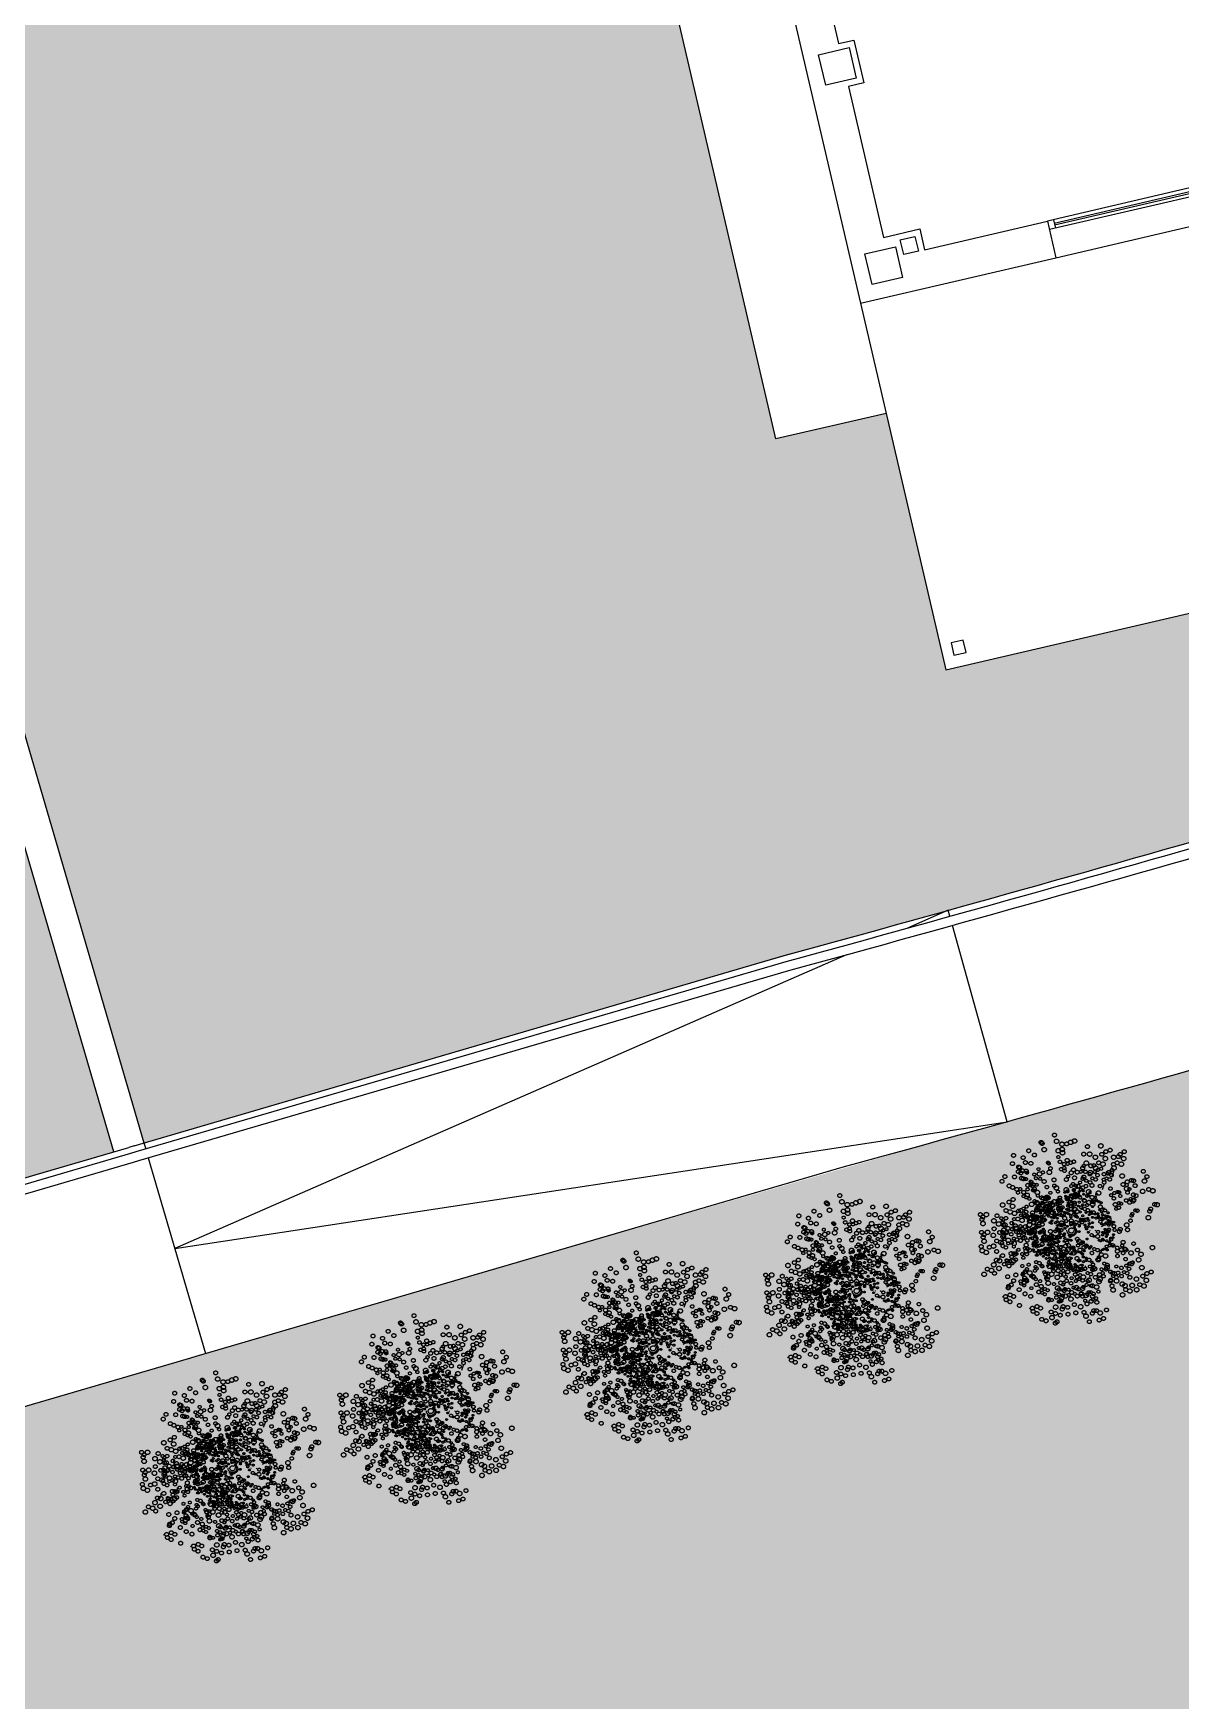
# Model space of a CAD drawing. Header units: millimetres. Extents: x 441061 to 442903, y 4515148 to 4515613.
# Drawn here: x 441663.84 to 441672.98, y 4515578.56 to 4515591.84 of the extents above; entities that cross this region are included whole.
import ezdxf

# ---------------------------------------------------------------- set-up
doc = ezdxf.new("R2010")
doc.units = ezdxf.units.MM
doc.linetypes.add('PUNTOS2', pattern=[0.125, 0, -0.125])
doc.layers.add('01_cesped', color=7, linetype='Continuous', true_color=0x659a66)
for name, color, linetype in [('01_mono BAJA', 2, 'Continuous'), ('01_photinia', 7, 'Continuous'), ('01_piscinas', 254, 'Continuous'), ('ARBOL', 116, 'Continuous')]:
    doc.layers.add(name, color=color, linetype=linetype)

# ---------------------------------------------------------------- blocks, each defined once
blk = doc.blocks.new('A$C6A825EFA')
at = {"layer": '01_mono BAJA', "color": 254}
for p, q in [((0, 7.005, 0), (0, 3, 0)), ((0.3, 7.005, 0), (0.3, 5.055, 0)), ((0.3, 4.705, 0), (0.3, 3.47, 0)), ((0.3, 3.47, 0), (0.595, 3.47, 0)), ((0.595, 3.47, 0), (0.595, 3.3, 0)), ((0.595, 3.3, 0), (1.6, 3.3, 0)), ((1.6, 3.3, 0), (1.6, 3, 0)), ((4.4, 3.3, 0), (1.6, 3.3, 0)), ((4.4, 3.23, 0), (1.6, 3.23, 0)), ((1.65, 3.3, 0), (1.65, 3.23, 0)), ((1.65, 3.272, 0), (3.35, 3.272, 0)), ((1.65, 3.258, 0), (3.35, 3.258, 0)), ((0, 3, 0), (1.6, 3, 0)), ((0, 3), (0, 0, 0)), ((1.6, 3, 0), (4.4, 3, 0)), ((0, 0, 0), (15.7, 0, 0))]:
    blk.add_line(p, q, dxfattribs=at)
at = {"layer": '01_mono BAJA', "color": 254, "elevation": 0}
blk.add_lwpolyline([(0.3, 5.055), (0.425, 5.055), (0.425, 4.705), (0.3, 4.705)], dxfattribs=at)
at = {"layer": '01_mono BAJA', "color": 254}
for points in [[(0.375, 4.755), (0.125, 4.755), (0.125, 5.005), (0.375, 5.005), (0.375, 4.755)], [(0.375, 3.125), (0.125, 3.125), (0.125, 3.375), (0.375, 3.375), (0.375, 3.125)]]:
    blk.add_lwpolyline(points, close=True, dxfattribs=at)
at = {"layer": '01_mono BAJA', "color": 254, "elevation": 0}
for points in [[(0.425, 3.42), (0.545, 3.42), (0.545, 3.3), (0.425, 3.3)], [(0.19, 0.2), (0.09, 0.2), (0.09, 0.1), (0.19, 0.1)]]:
    blk.add_lwpolyline(points, close=True, dxfattribs=at)
blk = doc.blocks.new('A$C43804232')
at = {"layer": 'ARBOL', "color": 98, "linetype": 'PUNTOS2', "ltscale": 10}
for p, q in [((2.194, 4.117), (2.234, 4.109)), ((2.96, 4.157), (2.981, 4.169)), ((2.236, 3.924), (2.276, 3.916)), ((3.483, 3.626), (3.504, 3.637)), ((3.605, 3.906), (3.626, 3.917)), ((0.431, 3.345), (0.427, 3.355)), ((1.587, 3.341), (1.575, 3.373)), ((0.082, 2.589), (0.078, 2.599)), ((0.771, 2.695), (0.679, 2.695)), ((2.421, 2.498), (2.461, 2.49)), ((0.423, 2.18), (0.423, 2.18)), ((1.477, 2.261), (1.498, 2.272)), ((3.451, 2.135), (3.441, 2.253)), ((1.149, 0.989), (1.088, 0.805))]:
    blk.add_line(p, q, dxfattribs=at)
at = {"layer": 'ARBOL', "color": 202, "linetype": 'PUNTOS2', "ltscale": 10}
for p, q in [((2.162, 3.694), (2.193, 3.688)), ((2.195, 3.545), (2.226, 3.539)), ((2.751, 3.725), (2.767, 3.734)), ((1.875, 3.148), (1.877, 3.153)), ((3.154, 3.316), (3.17, 3.325)), ((3.248, 3.531), (3.264, 3.54)), ((0.806, 3.1), (0.803, 3.108)), ((1.519, 3.018), (1.521, 3.022)), ((1.696, 3.097), (1.686, 3.122)), ((2.246, 2.775), (2.252, 2.789)), ((2.691, 2.83), (2.701, 2.814)), ((2.337, 2.448), (2.368, 2.442)), ((2.642, 2.754), (2.652, 2.738)), ((2.95, 2.596), (2.961, 2.593)), ((2.947, 2.257), (2.958, 2.254)), ((3.077, 2.307), (3.087, 2.304)), ((3.129, 2.169), (3.121, 2.26)), ((2.457, 1.787), (2.492, 1.829))]:
    blk.add_line(p, q, dxfattribs=at)
at = {"layer": 'ARBOL', "color": 12, "linetype": 'PUNTOS2', "ltscale": 10}
for p, q in [((1.497, 2.776), (1.497, 2.776)), ((1.775, 2.83), (1.745, 2.859)), ((0.537, 2.519), (0.534, 2.526)), ((1.067, 2.6), (0.997, 2.6)), ((1.863, 2.463), (1.873, 2.46)), ((0.8, 2.204), (0.8, 2.204)), ((1.348, 2.159), (1.269, 2.12)), ((1.611, 2.266), (1.627, 2.275))]:
    blk.add_line(p, q, dxfattribs=at)
at = {"layer": 'ARBOL', "color": 10, "linetype": 'PUNTOS2', "ltscale": 10}
for p, q in [((2.243, 2.235), (2.253, 2.22)), ((1.358, 1.288), (1.312, 1.147))]:
    blk.add_line(p, q, dxfattribs=at)
at = {"layer": 'ARBOL', "color": 12, "linetype": 'PUNTOS2', "ltscale": 10}
blk.add_lwpolyline([(3.353, 2.882), (3.332, 2.816), (3.332, 2.816), (3.335, 2.781)], dxfattribs=at)
at = {"layer": 'ARBOL', "color": 98, "linetype": 'PUNTOS2', "ltscale": 10}
blk.add_lwpolyline([(3.742, 3.061), (3.715, 2.975), (3.715, 2.975), (3.718, 2.931)], dxfattribs=at)
at = {"layer": 'ARBOL', "color": 202, "linetype": 'PUNTOS2', "ltscale": 10}
blk.add_lwpolyline([(2.849, 1.992), (2.813, 1.973), (2.813, 1.973), (2.8, 1.957)], dxfattribs=at)
at = {"layer": 'ARBOL', "color": 98, "linetype": 'PUNTOS2', "ltscale": 10}
for centre, radius in [((1.219, 4.331), 0.0457), ((1.32, 4.373), 0.0457), ((1.55, 4.42), 0.0457), ((1.635, 4.292), 0.0526), ((2.243, 4.291), 0.0457), ((2.315, 4.449), 0.0457), ((2.353, 4.483), 0.0457), ((2.437, 4.354), 0.0526), ((2.573, 4.436), 0.0457), ((2.676, 4.405), 0.0457), ((1.156, 4.129), 0.0457), ((1.303, 4.203), 0.0526), ((1.392, 3.955), 0.0457), ((1.392, 4.152), 0.0457), ((1.455, 4.157), 0.0457), ((1.487, 4.218), 0.0457), ((1.527, 3.936), 0.0457), ((1.622, 4.002), 0.0457), ((1.685, 4.204), 0.0457), ((1.77, 4.075), 0.0526), ((1.879, 4.223), 0.0457), ((1.921, 4.029), 0.0457), ((2.006, 3.901), 0.0526), ((2.06, 4.261), 0.0457), ((2.074, 4.1), 0.0457), ((2.184, 4.085), 0.0457), ((2.202, 4.145), 0.0457), ((2.226, 3.892), 0.0457), ((2.244, 3.951), 0.0457), ((2.359, 4.105), 0.0526), ((2.357, 4.256), 0.0457), ((2.46, 4.224), 0.0457), ((2.528, 3.945), 0.0457), ((2.714, 4.142), 0.0457), ((2.796, 4.27), 0.0457), ((2.798, 4.107), 0.0457), ((2.887, 4.225), 0.0457), ((2.906, 4.15), 0.0457), ((3.214, 4.096), 0.0457), ((3.442, 4.018), 0.0457), ((3.532, 3.973), 0.0457), ((3.551, 3.899), 0.0457), ((0.292, 3.529), 0.0526), ((0.393, 3.501), 0.0457), ((0.461, 3.626), 0.0526), ((0.572, 3.527), 0.0526), ((0.622, 3.661), 0.0526), ((0.722, 3.633), 0.0457), ((0.741, 3.539), 0.0526), ((0.791, 3.758), 0.0526), ((0.807, 3.504), 0.0526), ((1.017, 3.65), 0.0526), ((1.046, 3.554), 0.0457), ((1.408, 3.597), 0.0526), ((1.5, 3.816), 0.0457), ((1.509, 3.569), 0.0457), ((1.651, 3.802), 0.0526), ((1.736, 3.642), 0.0457), ((1.763, 3.761), 0.0457), ((1.858, 3.827), 0.0457), ((1.887, 3.628), 0.0526), ((1.992, 3.745), 0.0457), ((2.143, 3.833), 0.0526), ((2.173, 3.707), 0.0457), ((2.26, 3.528), 0.0457), ((2.328, 3.653), 0.0526), ((2.555, 3.546), 0.0526), ((2.719, 3.626), 0.0457), ((2.768, 3.761), 0.0457), ((2.833, 3.591), 0.0457), ((2.956, 3.871), 0.0457), ((3.092, 3.817), 0.0457), ((3.127, 3.56), 0.0457), ((3.236, 3.725), 0.0457), ((3.36, 3.89), 0.0457), ((3.374, 3.518), 0.0457), ((3.429, 3.619), 0.0457), ((3.444, 3.856), 0.0457), ((3.487, 3.654), 0.0457), ((3.494, 3.691), 0.0457), ((0.136, 3.193), 0.0457), ((0.234, 3.233), 0.0457), ((0.242, 3.395), 0.0526), ((0.329, 3.299), 0.0457), ((0.359, 3.1), 0.0526), ((0.477, 3.373), 0.0526), ((0.634, 3.337), 0.0457), ((0.945, 3.436), 0.0526), ((1.004, 3.26), 0.0457), ((1.085, 3.441), 0.0457), ((1.179, 3.126), 0.0526), ((1.336, 3.407), 0.0526), ((1.351, 3.301), 0.0457), ((1.359, 3.463), 0.0526), ((1.446, 3.367), 0.0457), ((1.475, 3.167), 0.0526), ((1.593, 3.441), 0.0526), ((1.731, 3.372), 0.0526), ((1.79, 3.196), 0.0457), ((1.872, 3.377), 0.0457), ((2.074, 3.14), 0.0457), ((2.102, 3.26), 0.0457), ((2.197, 3.326), 0.0457), ((2.226, 3.126), 0.0526), ((2.331, 3.244), 0.0457), ((2.344, 3.4), 0.0526), ((2.482, 3.331), 0.0526), ((2.542, 3.155), 0.0457), ((2.565, 3.39), 0.0457), ((2.583, 3.45), 0.0457), ((2.623, 3.336), 0.0457), ((2.903, 3.418), 0.0457), ((2.921, 3.398), 0.0457), ((2.998, 3.32), 0.0526), ((3.076, 3.489), 0.0457), ((3.099, 3.292), 0.0457), ((3.113, 3.445), 0.0457), ((3.327, 3.379), 0.0457), ((3.497, 3.173), 0.0457), ((3.518, 3.427), 0.0457), ((3.729, 3.241), 0.0526), ((3.83, 3.359), 0.0457), ((3.855, 3.16), 0.0526), ((3.904, 3.294), 0.0526), ((4.005, 3.266), 0.0457), ((4.074, 3.391), 0.0526), ((0.391, 2.783), 0.0526), ((0.441, 2.917), 0.0526), ((0.61, 3.014), 0.0526), ((0.626, 2.761), 0.0526), ((0.952, 2.733), 0.0457), ((1.179, 3.07), 0.0457), ((1.227, 2.854), 0.0526), ((1.328, 2.826), 0.0457), ((1.396, 2.95), 0.0526), ((1.834, 2.736), 0.0457), ((1.897, 2.938), 0.0457), ((1.981, 2.81), 0.0526), ((2.119, 2.741), 0.0526), ((2.173, 2.959), 0.0526), ((2.274, 2.931), 0.0457), ((2.342, 3.056), 0.0526), ((2.358, 2.803), 0.0526), ((2.496, 2.735), 0.0526), ((2.597, 2.853), 0.0457), ((2.637, 2.74), 0.0457), ((2.65, 2.751), 0.0457), ((3.026, 2.784), 0.0457), ((3.099, 2.807), 0.0526), ((3.378, 2.89), 0.0526), ((3.396, 3.055), 0.0526), ((3.455, 2.879), 0.0457), ((3.537, 3.06), 0.0457), ((3.654, 2.935), 0.0457), ((3.723, 3.06), 0.0526), ((3.8, 3.048), 0.0457), ((3.8, 2.842), 0.0457), ((3.877, 2.719), 0.0526), ((3.975, 2.749), 0.0457), ((4.044, 2.874), 0.0526), ((4.14, 2.835), 0.0526), ((4.168, 2.739), 0.0457), ((0.127, 2.617), 0.0526), ((0.478, 2.687), 0.0457), ((0.764, 2.692), 0.0526), ((0.823, 2.516), 0.0457), ((0.854, 2.693), 0.0457), ((1.427, 2.401), 0.0457), ((1.691, 2.634), 0.0457), ((1.739, 2.67), 0.0457), ((1.863, 2.536), 0.0526), ((2.056, 2.284), 0.132), ((2.175, 2.656), 0.0457), ((2.356, 2.444), 0.0457), ((2.546, 2.324), 0.0457), ((2.572, 2.5), 0.0457), ((2.653, 2.526), 0.0526), ((2.662, 2.448), 0.0457), ((2.713, 2.519), 0.0457), ((2.733, 2.633), 0.0457), ((2.888, 2.503), 0.0526), ((2.908, 2.617), 0.0526), ((3.017, 2.385), 0.0457), ((3.109, 2.666), 0.0457), ((3.152, 2.498), 0.0457), ((3.168, 2.348), 0.0457), ((3.176, 2.396), 0.0457), ((3.247, 2.564), 0.0457), ((3.276, 2.364), 0.0526), ((3.394, 2.637), 0.0526), ((3.532, 2.569), 0.0526), ((3.592, 2.393), 0.0457), ((3.65, 2.326), 0.0457), ((3.658, 2.488), 0.0526), ((3.708, 2.622), 0.0526), ((3.745, 2.392), 0.0457), ((3.808, 2.594), 0.0457), ((3.893, 2.466), 0.0526), ((4.031, 2.398), 0.0526), ((4.103, 2.612), 0.0526), ((4.114, 2.457), 0.0457), ((4.131, 2.516), 0.0457), ((4.171, 2.403), 0.0457), ((0.729, 2.218), 0.0457), ((0.752, 2.106), 0.0526), ((0.902, 2.212), 0.0457), ((0.92, 2.265), 0.0457), ((1.176, 1.979), 0.0457), ((1.233, 2.295), 0.0457), ((1.737, 2.023), 0.0457), ((1.952, 2.088), 0.0457), ((2.066, 2.053), 0.0457), ((2.221, 1.999), 0.0457), ((2.292, 2.11), 0.0457), ((2.358, 2.281), 0.0457), ((2.899, 1.997), 0.0526), ((2.949, 2.131), 0.0526), ((3.046, 2.185), 0.0526), ((3.049, 2.103), 0.0457), ((3.134, 1.974), 0.0526), ((3.145, 2.232), 0.0457), ((3.176, 1.951), 0.0526), ((3.226, 2.086), 0.0526), ((3.326, 2.057), 0.0457), ((3.362, 2.275), 0.0457), ((3.411, 1.929), 0.0526), ((3.444, 2.303), 0.0457), ((3.551, 2.286), 0.0457), ((3.623, 2.206), 0.0457), ((3.774, 2.193), 0.0526), ((3.822, 1.998), 0.0457), ((3.879, 2.31), 0.0457), ((3.891, 2.122), 0.0526), ((4.073, 1.98), 0.0526), ((4.146, 2.195), 0.0526), ((4.156, 2.039), 0.0457), ((4.174, 2.099), 0.0457), ((4.214, 1.985), 0.0457), ((0.053, 1.601), 0.0526), ((0.112, 1.595), 0.0457), ((0.203, 1.707), 0.0457), ((0.221, 1.76), 0.0457), ((0.248, 1.915), 0.0526), ((0.626, 1.53), 0.0526), ((0.703, 1.568), 0.0457), ((1.041, 1.632), 0.0457), ((1.39, 1.7), 0.0457), ((1.573, 1.645), 0.0526), ((1.664, 1.608), 0.0526), ((1.779, 1.562), 0.0457), ((1.937, 1.83), 0.0457), ((1.983, 1.779), 0.0457), ((2.093, 1.624), 0.0526), ((2.358, 1.584), 0.0526), ((2.484, 1.614), 0.0457), ((2.591, 1.816), 0.0526), ((2.638, 1.532), 0.0526), ((2.666, 1.765), 0.0526), ((2.779, 1.537), 0.0457), ((2.792, 1.794), 0.0457), ((2.892, 1.658), 0.0526), ((2.891, 1.834), 0.0457), ((2.986, 1.9), 0.0457), ((3.015, 1.701), 0.0526), ((3.263, 1.855), 0.0457), ((3.455, 1.601), 0.0457), ((3.463, 1.763), 0.0526), ((3.513, 1.898), 0.0526), ((3.55, 1.667), 0.0457), ((3.613, 1.869), 0.0457), ((3.698, 1.741), 0.0526), ((0.166, 1.276), 0.0526), ((0.266, 1.248), 0.0457), ((0.407, 1.299), 0.0526), ((0.558, 1.405), 0.0457), ((0.589, 1.17), 0.0457), ((0.621, 1.387), 0.0457), ((0.786, 1.249), 0.0526), ((0.873, 1.153), 0.0457), ((1.446, 1.377), 0.0526), ((1.596, 1.483), 0.0457), ((1.606, 1.202), 0.0457), ((1.68, 1.355), 0.0526), ((1.822, 1.266), 0.0457), ((1.936, 1.232), 0.0457), ((1.985, 1.478), 0.0526), ((1.986, 1.422), 0.0457), ((2.085, 1.462), 0.0457), ((2.18, 1.528), 0.0457), ((2.209, 1.328), 0.0526), ((2.444, 1.291), 0.0526), ((2.663, 1.521), 0.0526), ((2.738, 1.15), 0.0457), ((2.889, 1.414), 0.0526), ((2.965, 1.333), 0.0457), ((3.121, 1.253), 0.0457), ((3.122, 1.484), 0.0457), ((3.211, 1.422), 0.0457), ((3.376, 1.358), 0.0457), ((3.476, 1.318), 0.0457), ((3.56, 1.284), 0.0457), ((3.732, 1.182), 0.0457), ((0.318, 0.948), 0.0457), ((0.371, 1.054), 0.0526), ((0.408, 0.825), 0.0457), ((0.629, 1.056), 0.0457), ((0.679, 1.047), 0.0457), ((0.778, 1.087), 0.0457), ((0.902, 0.954), 0.0526), ((1.101, 0.772), 0.0526), ((1.223, 0.888), 0.0526), ((1.534, 0.787), 0.0526), ((1.657, 0.903), 0.0526), ((1.807, 1.009), 0.0457), ((1.84, 0.8), 0.0457), ((1.966, 0.902), 0.0457), ((2.024, 1.039), 0.0457), ((2.056, 0.85), 0.0457), ((2.107, 0.921), 0.0457), ((2.215, 1.086), 0.0457), ((2.508, 1.103), 0.0457), ((2.624, 0.93), 0.0526), ((2.854, 0.977), 0.0526), ((3.171, 0.92), 0.0457), ((3.228, 1.106), 0.0457), ((3.253, 0.916), 0.0457), ((3.275, 1.093), 0.0457), ((3.298, 0.968), 0.0457), ((3.329, 0.842), 0.0457), ((3.354, 0.83), 0.0457), ((3.354, 0.94), 0.0457), ((3.441, 1.068), 0.0457), ((3.502, 0.756), 0.0457), ((3.669, 1.068), 0.0457), ((0.874, 0.379), 0.0457), ((0.882, 0.541), 0.0526), ((0.931, 0.675), 0.0526), ((0.969, 0.445), 0.0457), ((1.008, 0.501), 0.0457), ((1.032, 0.647), 0.0457), ((1.117, 0.518), 0.0526), ((1.116, 0.686), 0.0457), ((1.209, 0.354), 0.0457), ((1.308, 0.394), 0.0457), ((1.315, 0.556), 0.0526), ((1.365, 0.69), 0.0526), ((1.402, 0.46), 0.0457), ((1.466, 0.662), 0.0457), ((1.55, 0.534), 0.0526), ((1.649, 0.741), 0.0457), ((1.688, 0.466), 0.0526), ((1.76, 0.68), 0.0526), ((1.828, 0.471), 0.0457), ((2.213, 0.63), 0.0457), ((2.33, 0.457), 0.0526), ((2.341, 0.379), 0.0526), ((2.433, 0.413), 0.0526), ((2.765, 0.4), 0.0526), ((2.991, 0.533), 0.0457), ((3.067, 0.734), 0.0457), ((3.129, 0.438), 0.0457), ((3.198, 0.719), 0.0457), ((3.255, 0.607), 0.0457), ((3.483, 0.561), 0.0457), ((1.432, 0.261), 0.0526), ((1.747, 0.289), 0.0457), ((2.056, 0.169), 0.0526), ((2.147, 0.203), 0.0526), ((2.24, 0.244), 0.0457), ((2.35, 0.255), 0.0526), ((2.48, 0.191), 0.0526), ((2.534, 0.046), 0.0457), ((2.819, 0.255), 0.0457), ((2.844, 0.229), 0.0457)]:
    blk.add_circle(centre, radius, dxfattribs=at)
at = {"layer": 'ARBOL', "color": 202, "linetype": 'PUNTOS2', "ltscale": 10}
for centre, radius in [((1.667, 3.927), 0.0351), ((2.255, 3.95), 0.0351), ((2.284, 3.975), 0.0351), ((2.454, 3.94), 0.0351), ((2.533, 3.915), 0.0351), ((1.363, 3.703), 0.0351), ((1.412, 3.859), 0.0351), ((1.477, 3.76), 0.0405), ((1.49, 3.891), 0.0351), ((1.546, 3.721), 0.0351), ((1.545, 3.569), 0.0351), ((1.594, 3.725), 0.0351), ((1.619, 3.772), 0.0351), ((1.649, 3.554), 0.0351), ((1.722, 3.605), 0.0351), ((1.732, 3.828), 0.0405), ((1.771, 3.761), 0.0351), ((1.836, 3.662), 0.0405), ((1.92, 3.775), 0.0351), ((1.952, 3.627), 0.0351), ((2.017, 3.528), 0.0405), ((2.059, 3.805), 0.0351), ((2.07, 3.681), 0.0351), ((2.155, 3.669), 0.0351), ((2.168, 3.715), 0.0351), ((2.187, 3.521), 0.0351), ((2.2, 3.828), 0.0351), ((2.201, 3.566), 0.0351), ((2.289, 3.685), 0.0405), ((2.288, 3.801), 0.0351), ((2.349, 3.876), 0.0405), ((2.367, 3.776), 0.0351), ((2.419, 3.562), 0.0351), ((2.562, 3.713), 0.0351), ((2.625, 3.811), 0.0351), ((2.627, 3.687), 0.0351), ((2.695, 3.777), 0.0351), ((2.71, 3.72), 0.0351), ((2.947, 3.678), 0.0351), ((3.059, 3.519), 0.0351), ((3.122, 3.618), 0.0351), ((3.192, 3.583), 0.0351), ((3.206, 3.526), 0.0351), ((0.661, 3.139), 0.0405), ((0.699, 3.242), 0.0405), ((0.776, 3.22), 0.0351), ((0.829, 3.316), 0.0405), ((0.841, 3.122), 0.0405), ((0.915, 3.24), 0.0405), ((0.953, 3.343), 0.0405), ((1.03, 3.321), 0.0351), ((1.044, 3.25), 0.0405), ((1.083, 3.417), 0.0405), ((1.095, 3.223), 0.0405), ((1.201, 3.17), 0.0405), ((1.257, 3.335), 0.0405), ((1.279, 3.261), 0.0351), ((1.309, 3.174), 0.0351), ((1.502, 3.148), 0.0405), ((1.52, 3.191), 0.0405), ((1.558, 3.294), 0.0405), ((1.587, 3.117), 0.0351), ((1.628, 3.462), 0.0351), ((1.635, 3.273), 0.0351), ((1.7, 3.174), 0.0405), ((1.745, 3.452), 0.0405), ((1.731, 3.195), 0.0208), ((1.776, 3.176), 0.0208), ((1.806, 3.121), 0.0405), ((1.81, 3.328), 0.0351), ((1.831, 3.42), 0.0351), ((1.83, 3.225), 0.024), ((1.827, 3.166), 0.0208), ((1.889, 3.253), 0.024), ((1.904, 3.471), 0.0351), ((1.899, 3.143), 0.024), ((1.914, 3.125), 0.0351), ((1.926, 3.318), 0.0405), ((1.913, 3.211), 0.0208), ((1.975, 3.229), 0.024), ((1.979, 3.162), 0.024), ((2.007, 3.408), 0.0351), ((2.038, 3.189), 0.024), ((2.061, 3.147), 0.0208), ((2.123, 3.475), 0.0405), ((2.123, 3.165), 0.024), ((2.146, 3.379), 0.0351), ((2.213, 3.241), 0.0351), ((2.266, 3.337), 0.0405), ((2.278, 3.142), 0.0405), ((2.36, 3.168), 0.0208), ((2.44, 3.254), 0.0405), ((2.432, 3.144), 0.024), ((2.448, 3.135), 0.0351), ((2.446, 3.212), 0.0208), ((2.462, 3.181), 0.0351), ((2.492, 3.193), 0.0208), ((2.566, 3.316), 0.0351), ((2.581, 3.134), 0.0208), ((2.604, 3.42), 0.0351), ((2.654, 3.289), 0.0351), ((2.708, 3.156), 0.0351), ((2.722, 3.141), 0.0351), ((2.748, 3.504), 0.0351), ((2.841, 3.211), 0.0351), ((2.853, 3.463), 0.0351), ((2.869, 3.177), 0.0351), ((2.88, 3.265), 0.0351), ((2.963, 3.392), 0.0351), ((3.033, 3.127), 0.0351), ((3.07, 3.233), 0.0351), ((3.112, 3.311), 0.0351), ((3.124, 3.493), 0.0351), ((3.157, 3.338), 0.0351), ((3.163, 3.366), 0.0351), ((3.181, 3.163), 0.0351), ((0.579, 2.983), 0.0351), ((0.655, 3.014), 0.0351), ((0.728, 3.065), 0.0351), ((0.75, 2.911), 0.0405), ((0.962, 3.094), 0.0351), ((1.247, 3.035), 0.0351), ((1.382, 2.932), 0.0405), ((1.514, 3.066), 0.0351), ((1.543, 3.012), 0.024), ((1.609, 2.963), 0.0405), ((1.681, 2.98), 0.024), ((1.678, 2.922), 0.0208), ((1.74, 3.008), 0.024), ((1.772, 3.093), 0.024), ((1.826, 2.984), 0.024), ((1.852, 2.986), 0.0351), ((1.934, 2.787), 0.0351), ((1.938, 3.081), 0.0208), ((1.973, 2.734), 0.024), ((2.027, 2.819), 0.0208), ((2.032, 2.937), 0.0208), ((2.037, 3.111), 0.024), ((2.045, 2.837), 0.024), ((2.047, 3.079), 0.024), ((2.07, 2.943), 0.0351), ((2.069, 3.012), 0.024), ((2.091, 3.035), 0.0351), ((2.116, 2.969), 0.0208), ((2.146, 2.804), 0.0405), ((2.14, 3.018), 0.0208), ((2.164, 3.085), 0.0351), ((2.154, 2.755), 0.024), ((2.157, 2.838), 0.0208), ((2.162, 3.058), 0.024), ((2.187, 2.932), 0.0405), ((2.186, 2.877), 0.024), ((2.211, 2.888), 0.024), ((2.208, 2.829), 0.0208), ((2.224, 2.782), 0.0351), ((2.268, 3.022), 0.0351), ((2.276, 2.878), 0.0405), ((2.271, 2.915), 0.024), ((2.28, 2.805), 0.024), ((2.294, 2.874), 0.0208), ((2.302, 2.739), 0.024), ((2.384, 3.09), 0.0405), ((2.37, 2.956), 0.0208), ((2.38, 3.036), 0.0208), ((2.39, 2.824), 0.0208), ((2.415, 2.903), 0.024), ((2.43, 2.954), 0.0351), ((2.418, 2.986), 0.0208), ((2.434, 2.771), 0.024), ((2.438, 2.854), 0.0208), ((2.444, 3.099), 0.0208), ((2.472, 2.722), 0.0351), ((2.466, 3.08), 0.0208), ((2.469, 2.977), 0.0208), ((2.492, 3.093), 0.0351), ((2.489, 2.844), 0.0208), ((2.496, 3.089), 0.0208), ((2.506, 2.775), 0.0208), ((2.541, 2.953), 0.024), ((2.555, 3.021), 0.0208), ((2.561, 2.821), 0.024), ((2.567, 3.066), 0.024), ((2.575, 2.889), 0.0208), ((2.583, 2.754), 0.024), ((2.623, 2.965), 0.0208), ((2.629, 2.747), 0.0208), ((2.647, 2.863), 0.0208), ((2.653, 2.76), 0.0208), ((2.677, 2.822), 0.0208), ((2.694, 2.919), 0.0208), ((2.702, 2.836), 0.0208), ((2.74, 2.773), 0.024), ((2.781, 3.081), 0.0405), ((2.762, 2.87), 0.0208), ((2.788, 2.822), 0.0208), ((2.811, 2.778), 0.0208), ((2.837, 2.898), 0.0208), ((2.845, 2.828), 0.024), ((2.858, 3.06), 0.0351), ((2.86, 2.896), 0.0208), ((2.916, 2.81), 0.0208), ((2.938, 2.767), 0.0208), ((3.073, 2.75), 0.0405), ((3.087, 2.877), 0.0405), ((3.133, 2.741), 0.0351), ((3.164, 2.968), 0.0351), ((3.195, 2.881), 0.0351), ((2.289, 2.683), 0.0405), ((2.287, 2.407), 0.0351), ((2.312, 2.464), 0.024), ((2.321, 2.354), 0.024), ((2.335, 2.422), 0.0208), ((2.338, 2.554), 0.0208), ((2.349, 2.695), 0.0208), ((2.395, 2.631), 0.0405), ((2.382, 2.5), 0.024), ((2.385, 2.583), 0.0208), ((2.397, 2.44), 0.024), ((2.437, 2.574), 0.0208), ((2.453, 2.45), 0.0351), ((2.454, 2.504), 0.0208), ((2.503, 2.634), 0.0351), ((2.493, 2.408), 0.0208), ((2.515, 2.47), 0.0405), ((2.513, 2.643), 0.0351), ((2.508, 2.55), 0.024), ((2.523, 2.41), 0.0351), ((2.522, 2.619), 0.0208), ((2.531, 2.484), 0.024), ((2.561, 2.465), 0.0351), ((2.552, 2.704), 0.0208), ((2.577, 2.552), 0.0351), ((2.576, 2.476), 0.0208), ((2.577, 2.44), 0.0208), ((2.585, 2.637), 0.024), ((2.601, 2.49), 0.0208), ((2.623, 2.53), 0.024), ((2.696, 2.453), 0.0405), ((2.711, 2.54), 0.0405), ((2.694, 2.376), 0.0208), ((2.693, 2.364), 0.0208), ((2.702, 2.502), 0.0208), ((2.727, 2.454), 0.0208), ((2.743, 2.667), 0.0208), ((2.761, 2.53), 0.0208), ((2.772, 2.343), 0.0208), ((2.795, 2.361), 0.0351), ((2.803, 2.668), 0.0351), ((2.812, 2.35), 0.0208), ((2.859, 2.686), 0.0405), ((2.866, 2.578), 0.0351), ((2.857, 2.505), 0.0208), ((2.866, 2.67), 0.0208), ((2.882, 2.632), 0.0208), ((2.883, 2.444), 0.0208), ((2.899, 2.448), 0.0351), ((2.911, 2.333), 0.0351), ((2.9, 2.368), 0.0208), ((2.918, 2.37), 0.0351), ((2.931, 2.611), 0.0208), ((2.934, 2.685), 0.0208), ((2.948, 2.641), 0.0208), ((2.972, 2.499), 0.0351), ((2.995, 2.345), 0.0405), ((2.993, 2.381), 0.0208), ((3.009, 2.343), 0.0208), ((3.012, 2.495), 0.0208), ((3.06, 2.396), 0.0208), ((3.086, 2.556), 0.0405), ((3.075, 2.353), 0.0208), ((3.192, 2.503), 0.0405), ((3.237, 2.368), 0.0351), ((2.288, 2.282), 0.0351), ((2.294, 1.947), 0.024), ((2.292, 2.187), 0.0208), ((2.304, 2.142), 0.0208), ((2.326, 2.17), 0.024), ((2.343, 2.287), 0.024), ((2.343, 2.148), 0.0208), ((2.387, 2.178), 0.0208), ((2.39, 2.244), 0.0208), ((2.395, 2.087), 0.024), ((2.398, 2.243), 0.0208), ((2.398, 2.007), 0.0208), ((2.414, 2.293), 0.0208), ((2.433, 2.315), 0.0351), ((2.438, 2.117), 0.024), ((2.453, 1.96), 0.0208), ((2.478, 2), 0.0208), ((2.518, 2.068), 0.0208), ((2.53, 2.133), 0.0208), ((2.53, 1.991), 0.0208), ((2.56, 2.116), 0.024), ((2.601, 1.967), 0.024), ((2.677, 2.054), 0.024), ((2.705, 2.063), 0.0405), ((2.699, 1.938), 0.0351), ((2.693, 2.314), 0.024), ((2.698, 2.025), 0.0208), ((2.716, 2.273), 0.0208), ((2.743, 2.166), 0.0405), ((2.736, 2.101), 0.024), ((2.772, 1.989), 0.0351), ((2.77, 2.318), 0.0208), ((2.78, 1.979), 0.0208), ((2.783, 2.057), 0.0208), ((2.818, 2.208), 0.0405), ((2.82, 2.144), 0.0351), ((2.806, 2.106), 0.0208), ((2.818, 2.228), 0.0208), ((2.842, 1.997), 0.024), ((2.863, 1.969), 0.0208), ((2.885, 2.046), 0.0405), ((2.878, 2.257), 0.0208), ((2.894, 2.244), 0.0351), ((2.895, 2.181), 0.0208), ((2.918, 2.028), 0.0405), ((2.903, 2.053), 0.024), ((2.917, 1.987), 0.024), ((2.928, 2.272), 0.0208), ((2.956, 2.131), 0.0405), ((2.958, 2.264), 0.0208), ((2.985, 1.954), 0.0351), ((2.972, 2.274), 0.0208), ((2.973, 2.059), 0.0208), ((2.977, 2.014), 0.024), ((3, 1.973), 0.0208), ((3.033, 2.11), 0.0351), ((3.061, 2.277), 0.0351), ((3.057, 2.322), 0.0208), ((3.062, 1.991), 0.024), ((3.098, 2.011), 0.0405), ((3.124, 2.298), 0.0351), ((3.177, 1.987), 0.0405), ((3.206, 2.286), 0.0351), ((3.254, 1.965), 0.0351), ((3.261, 2.224), 0.0351), ((2.288, 1.746), 0.0405), ((2.287, 1.614), 0.0208), ((2.304, 1.837), 0.024), ((2.31, 1.816), 0.024), ((2.307, 1.757), 0.0208), ((2.318, 1.906), 0.0208), ((2.342, 1.664), 0.024), ((2.339, 1.605), 0.0208), ((2.343, 1.933), 0.024), ((2.369, 1.844), 0.024), ((2.385, 1.768), 0.0351), ((2.378, 1.734), 0.024), ((2.39, 1.917), 0.0208), ((2.392, 1.802), 0.0208), ((2.401, 1.691), 0.024), ((2.41, 1.581), 0.024), ((2.424, 1.649), 0.0208), ((2.435, 1.947), 0.0208), ((2.468, 1.924), 0.0405), ((2.475, 1.917), 0.024), ((2.474, 1.861), 0.0208), ((2.504, 1.705), 0.0405), ((2.523, 1.697), 0.0405), ((2.525, 1.885), 0.0405), ((2.509, 1.843), 0.0208), ((2.533, 1.623), 0.0208), ((2.536, 1.755), 0.0208), ((2.538, 1.803), 0.0208), ((2.58, 1.702), 0.024), ((2.583, 1.785), 0.0208), ((2.586, 1.825), 0.0208), ((2.595, 1.642), 0.024), ((2.612, 1.709), 0.0351), ((2.623, 1.907), 0.0351), ((2.623, 1.901), 0.024), ((2.638, 1.834), 0.024), ((2.635, 1.775), 0.0208), ((2.652, 1.706), 0.0208), ((2.697, 1.615), 0.0405), ((2.699, 1.803), 0.0405), ((2.697, 1.861), 0.024), ((2.7, 1.583), 0.024), ((2.706, 1.751), 0.024), ((2.72, 1.82), 0.0208), ((2.728, 1.685), 0.024), ((2.755, 1.553), 0.0351), ((2.774, 1.677), 0.0208), ((2.794, 1.835), 0.0405), ((2.775, 1.641), 0.0208), ((2.782, 1.838), 0.024), ((2.797, 1.902), 0.0208), ((2.799, 1.691), 0.0208), ((2.821, 1.731), 0.024), ((2.824, 1.816), 0.0208), ((2.876, 1.668), 0.0351), ((2.886, 1.834), 0.024), ((2.883, 1.751), 0.0208), ((2.904, 1.791), 0.024), ((2.945, 1.621), 0.0351), ((3.072, 1.571), 0.0351), ((3.132, 1.759), 0.0351), ((3.138, 1.883), 0.0405), ((3.148, 1.541), 0.0351), ((3.205, 1.81), 0.0351), ((2.355, 1.52), 0.0405), ((2.58, 1.412), 0.0351), ((2.608, 1.537), 0.024), ((2.654, 1.529), 0.0208), ((2.655, 1.493), 0.0208), ((2.678, 1.543), 0.0208), ((2.875, 1.491), 0.0351), ((3.213, 1.514), 0.0351), ((3.345, 1.436), 0.0351)]:
    blk.add_circle(centre, radius, dxfattribs=at)
at = {"layer": 'ARBOL', "color": 12, "linetype": 'PUNTOS2', "ltscale": 10}
for centre, radius in [((3.608, 3.136), 0.0405), ((0.814, 2.771), 0.0405), ((0.944, 2.845), 0.0405), ((1.356, 2.747), 0.024), ((1.382, 2.889), 0.0351), ((1.419, 2.722), 0.0405), ((1.549, 2.797), 0.0405), ((1.734, 2.756), 0.0208), ((1.749, 2.898), 0.024), ((1.772, 2.831), 0.024), ((1.801, 2.803), 0.0208), ((1.846, 2.784), 0.0208), ((3.285, 2.784), 0.0351), ((3.338, 2.88), 0.0405), ((3.343, 3.02), 0.0405), ((3.397, 2.871), 0.0351), ((3.421, 3.111), 0.0351), ((3.44, 2.958), 0.0405), ((3.478, 3.061), 0.0405), ((3.555, 3.04), 0.0351), ((3.585, 2.738), 0.0405), ((0.573, 2.54), 0.0405), ((0.775, 2.668), 0.0405), ((0.842, 2.594), 0.0351), ((0.956, 2.651), 0.0405), ((1.062, 2.598), 0.0405), ((1.056, 2.345), 0.0208), ((1.067, 2.413), 0.0208), ((1.108, 2.463), 0.0351), ((1.118, 2.431), 0.024), ((1.131, 2.599), 0.0351), ((1.124, 2.568), 0.024), ((1.147, 2.527), 0.0208), ((1.192, 2.709), 0.024), ((1.207, 2.63), 0.0351), ((1.202, 2.348), 0.0208), ((1.209, 2.497), 0.024), ((1.209, 2.688), 0.0208), ((1.226, 2.397), 0.0208), ((1.274, 2.695), 0.0208), ((1.291, 2.483), 0.0208), ((1.297, 2.706), 0.0208), ((1.306, 2.457), 0.0208), ((1.315, 2.36), 0.024), ((1.353, 2.501), 0.024), ((1.39, 2.489), 0.0208), ((1.496, 2.701), 0.0351), ((1.52, 2.401), 0.0208), ((1.572, 2.374), 0.0351), ((1.579, 2.647), 0.024), ((1.608, 2.69), 0.0208), ((1.662, 2.632), 0.0208), ((1.675, 2.469), 0.0208), ((1.685, 2.643), 0.0208), ((1.775, 2.553), 0.0351), ((1.795, 2.552), 0.0208), ((1.812, 2.581), 0.0351), ((3.288, 2.441), 0.0405), ((3.327, 2.544), 0.0405), ((3.355, 2.367), 0.0351), ((3.398, 2.713), 0.0351), ((3.404, 2.523), 0.0351), ((3.457, 2.619), 0.0405), ((3.469, 2.424), 0.0405), ((3.533, 2.642), 0.0351), ((3.575, 2.371), 0.0405), ((3.631, 2.536), 0.0405), ((3.639, 2.417), 0.0351), ((3.652, 2.463), 0.0351), ((3.659, 2.708), 0.0405), ((3.681, 2.634), 0.0351), ((3.683, 2.375), 0.0351), ((0.665, 2), 0.0405), ((1.035, 2.233), 0.0351), ((1.053, 2.147), 0.0405), ((1.063, 2.051), 0.0208), ((1.117, 2.101), 0.024), ((1.115, 2.042), 0.0208), ((1.145, 2.047), 0.0208), ((1.168, 2.229), 0.0351), ((1.182, 2.269), 0.0351), ((1.177, 2.128), 0.024), ((1.186, 2.018), 0.024), ((1.2, 2.087), 0.0208), ((1.215, 2.329), 0.0208), ((1.239, 2.072), 0.0208), ((1.257, 2.227), 0.024), ((1.262, 2.105), 0.024), ((1.262, 1.966), 0.024), ((1.26, 2.31), 0.0208), ((1.312, 2.301), 0.0208), ((1.321, 1.994), 0.024), ((1.339, 2.103), 0.024), ((1.344, 1.952), 0.0208), ((1.379, 2.05), 0.0351), ((1.407, 1.97), 0.024), ((1.423, 2.293), 0.0351), ((1.483, 1.968), 0.024), ((1.563, 2.081), 0.0208), ((1.568, 2.189), 0.024), ((1.566, 1.954), 0.0208), ((1.636, 2.106), 0.024), ((1.651, 2.174), 0.0208), ((1.654, 2.311), 0.0208), ((1.653, 2.032), 0.0208), ((1.679, 1.984), 0.0208), ((1.695, 2.234), 0.024), ((1.713, 2.193), 0.024), ((1.735, 2.141), 0.0208), ((1.756, 2.029), 0.0208), ((1.774, 2.047), 0.024), ((1.81, 2.083), 0.0351), ((1.801, 2.01), 0.0208), ((1.856, 2.06), 0.024), ((1.853, 2.001), 0.0208), ((3.282, 2.316), 0.0351), ((3.378, 2.214), 0.0405), ((3.415, 2.064), 0.0351), ((3.459, 2.304), 0.0351), ((3.467, 2.16), 0.0405), ((3.608, 2.05), 0.0405), ((3.663, 2.215), 0.0405), ((3.672, 2.096), 0.0351), ((3.685, 2.142), 0.0351), ((3.716, 2.054), 0.0351), ((0.515, 1.759), 0.0405), ((0.561, 1.754), 0.0351), ((0.631, 1.84), 0.0351), ((0.645, 1.881), 0.0351), ((0.903, 1.608), 0.0351), ((0.956, 1.704), 0.0405), ((0.953, 1.594), 0.0351), ((1.015, 1.733), 0.0351), ((1.162, 1.936), 0.0208), ((1.204, 1.834), 0.024), ((1.207, 1.917), 0.0208), ((1.259, 1.907), 0.0208), ((1.276, 1.782), 0.0351), ((1.315, 1.741), 0.0208), ((1.33, 1.884), 0.024), ((1.353, 1.817), 0.024), ((1.376, 1.603), 0.024), ((1.399, 1.774), 0.0208), ((1.416, 1.585), 0.024), ((1.429, 1.918), 0.0208), ((1.445, 1.863), 0.024), ((1.459, 1.568), 0.0208), ((1.509, 1.876), 0.0208), ((1.543, 1.835), 0.0351), ((1.535, 1.579), 0.024), ((1.556, 1.608), 0.024), ((1.587, 1.587), 0.0405), ((1.575, 1.561), 0.024), ((1.575, 1.701), 0.0208), ((1.582, 1.868), 0.0208), ((1.595, 1.822), 0.0208), ((1.634, 1.829), 0.0208), ((1.645, 1.894), 0.0208), ((1.684, 1.792), 0.0405), ((1.702, 1.668), 0.0351), ((1.722, 1.847), 0.0208), ((1.755, 1.764), 0.0405), ((1.767, 1.569), 0.0405), ((1.798, 1.927), 0.024), ((1.803, 1.665), 0.024), ((1.822, 1.758), 0.0208), ((1.843, 1.729), 0.0351), ((3.319, 1.866), 0.0405), ((0.602, 1.509), 0.0405), ((0.679, 1.487), 0.0351), ((0.719, 1.256), 0.0351), ((0.76, 1.338), 0.0405), ((0.788, 1.526), 0.0405), ((0.928, 1.427), 0.0351), ((0.958, 1.34), 0.0351), ((0.997, 1.333), 0.0351), ((1.073, 1.363), 0.0351), ((1.079, 1.488), 0.0405), ((1.146, 1.414), 0.0351), ((1.168, 1.261), 0.0405), ((1.416, 1.21), 0.0405), ((1.49, 1.41), 0.0208), ((1.498, 1.536), 0.024), ((1.519, 1.474), 0.024), ((1.649, 1.385), 0.0208), ((1.649, 1.369), 0.0208), ((1.678, 1.45), 0.024), ((1.71, 1.452), 0.0351), ((1.749, 1.222), 0.0405), ((1.794, 1.419), 0.0208), ((1.808, 1.344), 0.0208)]:
    blk.add_circle(centre, radius, dxfattribs=at)
at = {"layer": 'ARBOL', "color": 10, "linetype": 'PUNTOS2', "ltscale": 10}
for centre, radius in [((1.885, 2.632), 0.0351), ((1.908, 2.478), 0.0405), ((1.892, 2.524), 0.0208), ((2.056, 2.284), 0.102), ((1.999, 2.688), 0.0405), ((1.996, 2.693), 0.0208), ((2.051, 2.514), 0.0208), ((2.058, 2.711), 0.024), ((2.075, 2.427), 0.024), ((2.078, 2.51), 0.0208), ((2.105, 2.636), 0.0405), ((2.13, 2.501), 0.0208), ((2.148, 2.57), 0.0351), ((2.201, 2.477), 0.024), ((2.214, 2.365), 0.0208), ((2.216, 2.546), 0.0208), ((2.224, 2.411), 0.024), ((2.265, 2.663), 0.0208), ((1.87, 2.303), 0.0208), ((1.87, 2.145), 0.0208), ((1.872, 2.176), 0.0208), ((1.928, 1.962), 0.024), ((1.965, 1.935), 0.0351), ((1.96, 2.254), 0.0208), ((1.976, 2.133), 0.0351), ((1.985, 2.206), 0.0208), ((2.056, 2.284), 0.0603), ((2.018, 2.139), 0.0208), ((2.064, 2.106), 0.0351), ((2.078, 1.961), 0.024), ((2.076, 2.152), 0.0208), ((2.153, 2.186), 0.0208), ((2.183, 2.064), 0.0351), ((2.204, 2.239), 0.0208), ((2.237, 2.15), 0.0351), ((2.227, 2.139), 0.0208), ((1.862, 1.839), 0.024), ((1.893, 1.607), 0.024), ((1.911, 1.7), 0.0208), ((1.978, 1.93), 0.0208), ((2.002, 1.664), 0.0405), ((2, 1.895), 0.0351), ((2.002, 1.621), 0.0351), ((2.002, 1.855), 0.024), ((2.006, 1.843), 0.024), ((2.045, 1.736), 0.024), ((2.043, 1.685), 0.0208), ((2.048, 1.811), 0.0208), ((2.078, 1.652), 0.0351), ((2.084, 1.776), 0.0405), ((2.067, 1.61), 0.0208), ((2.086, 1.921), 0.024), ((2.124, 1.813), 0.024), ((2.136, 1.889), 0.0208), ((2.151, 1.702), 0.0351), ((2.142, 1.683), 0.0208), ((2.151, 1.635), 0.0208), ((2.174, 1.549), 0.0405), ((2.177, 1.788), 0.024), ((2.18, 1.87), 0.0208), ((2.183, 1.561), 0.0208), ((2.235, 1.92), 0.024), ((2.232, 1.861), 0.0208), ((0.788, 1.162), 0.0351), ((1.865, 1.303), 0.0351), ((1.876, 1.501), 0.0351), ((1.883, 1.46), 0.0208), ((1.903, 1.358), 0.0208), ((1.92, 1.413), 0.0208), ((1.964, 1.474), 0.0351), ((1.961, 1.27), 0.0208), ((1.987, 1.221), 0.0351), ((1.976, 1.486), 0.0208), ((2.001, 1.458), 0.0208), ((2.002, 1.41), 0.0208), ((2.006, 1.398), 0.0208), ((2.031, 1.326), 0.0351), ((2.03, 1.327), 0.0208), ((2.033, 1.461), 0.0208), ((2.042, 1.434), 0.0208), ((2.056, 1.181), 0.0351), ((2.054, 1.528), 0.0208), ((2.065, 1.508), 0.0208), ((2.095, 1.235), 0.0351), ((2.111, 1.447), 0.0208), ((2.179, 1.362), 0.0351), ((2.184, 1.374), 0.0208), ((2.202, 1.516), 0.0208), ((2.218, 1.478), 0.0208), ((2.241, 1.39), 0.0208), ((2.404, 1.375), 0.0351), ((2.493, 1.242), 0.0405), ((2.67, 1.279), 0.0405), ((2.914, 1.235), 0.0351), ((2.958, 1.378), 0.0351), ((2.977, 1.231), 0.0351), ((2.994, 1.367), 0.0351), ((3.011, 1.272), 0.0351), ((3.036, 1.175), 0.0351), ((3.054, 1.165), 0.0351), ((3.055, 1.25), 0.0351), ((3.122, 1.349), 0.0351), ((3.297, 1.349), 0.0351), ((1.153, 0.943), 0.0405), ((1.147, 0.818), 0.0351), ((1.191, 1.046), 0.0405), ((1.22, 0.869), 0.0351), ((1.25, 0.912), 0.0351), ((1.268, 1.025), 0.0351), ((1.321, 1.121), 0.0405), ((1.333, 0.926), 0.0405), ((1.333, 1.054), 0.0351), ((1.404, 0.799), 0.0351), ((1.48, 0.83), 0.0351), ((1.486, 0.955), 0.0405), ((1.525, 1.058), 0.0405), ((1.553, 0.881), 0.0351), ((1.602, 1.036), 0.0351), ((1.655, 1.132), 0.0405), ((1.667, 0.938), 0.0405), ((1.743, 1.097), 0.0351), ((1.773, 0.885), 0.0405), ((1.829, 1.05), 0.0405), ((1.881, 0.889), 0.0351), ((1.89, 1.143), 0.0351), ((2.177, 1.012), 0.0351), ((2.267, 0.878), 0.0405), ((2.276, 0.818), 0.0405), ((2.346, 0.845), 0.0405), ((2.601, 0.835), 0.0405), ((2.776, 0.937), 0.0351), ((2.834, 1.091), 0.0351), ((2.882, 0.864), 0.0351), ((2.935, 1.08), 0.0351), ((2.978, 0.994), 0.0351), ((3.154, 0.959), 0.0351), ((3.169, 1.109), 0.0351), ((1.576, 0.727), 0.0405), ((1.819, 0.75), 0.0351), ((2.056, 0.657), 0.0405), ((2.126, 0.683), 0.0405), ((2.198, 0.715), 0.0351), ((2.282, 0.723), 0.0405), ((2.382, 0.674), 0.0405), ((2.424, 0.562), 0.0351), ((2.643, 0.723), 0.0351), ((2.663, 0.703), 0.0351)]:
    blk.add_circle(centre, radius, dxfattribs=at)

msp = doc.modelspace()

# ---------------------------------------------------------------- hatches: boundary and pattern name
at = {"layer": '01_cesped', "true_color": 0xc1d7c2}
h = msp.add_hatch(color=9, dxfattribs=at)
h.dxf.hatch_style = 1
h.paths.add_polyline_path([(441659.171, 4515601.969), (441660.59, 4515602.384), (441662.311, 4515594.992), (441667.962, 4515596.308), (441669.755, 4515588.61), (441670.632, 4515588.814), (441671.108, 4515586.769), (441678.656, 4515588.527), (441678.993, 4515587.08), (441678.249, 4515586.9), (441677.876, 4515586.805), (441677.533, 4515586.703), (441675.234, 4515586.024), (441672.883, 4515585.348), (441670.779, 4515584.757), (441669.187, 4515584.307), (441667.646, 4515583.856), (441666.201, 4515583.434), (441664.718, 4515583)])
h = msp.add_hatch(color=9, dxfattribs=at)
h.dxf.hatch_style = 1
h.paths.add_polyline_path([(441644.144, 4515597.539), (441644.887, 4515597.759), (441647.039, 4515598.388), (441647.229, 4515598.45), (441651.649, 4515583.335), (441652.513, 4515583.587), (441653.102, 4515581.572), (441660.805, 4515583.824), (441660.215, 4515585.84), (441661.079, 4515586.092), (441659.625, 4515591.057), (441661.907, 4515591.724), (441664.478, 4515582.93), (441662.174, 4515582.256), (441659.281, 4515581.403), (441657.25, 4515580.803), (441654.49, 4515579.988), (441651.65, 4515579.149), (441649.744, 4515578.586)])
h = msp.add_hatch(color=9, dxfattribs=at)
h.dxf.hatch_style = 1
h.paths.add_polyline_path([(441656.093, 4515578.637), (441658.424, 4515579.325), (441660.957, 4515580.074), (441662.666, 4515580.574), (441664.398, 4515581.083), (441667.715, 4515582.053), (441671.072, 4515583.022), (441673.649, 4515583.746), (441676.146, 4515584.468), (441678.033, 4515585.031), (441679.532, 4515585.409), (441680.648, 4515585.659), (441681.438, 4515583.555), (441680.957, 4515583.337), (441680.683, 4515583.147), (441680.47, 4515582.855), (441680.331, 4515582.32), (441680.26, 4515581.794), (441680.151, 4515581.412), (441679.936, 4515581.133), (441679.617, 4515580.956), (441679.087, 4515580.849), (441678.37, 4515580.84), (441677.68, 4515580.883), (441677.042, 4515580.923), (441676.509, 4515580.928), (441675.947, 4515580.866), (441675.535, 4515580.724), (441675.197, 4515580.445), (441674.944, 4515579.95), (441674.83, 4515579.261), (441674.859, 4515578.414), (441674.964, 4515577.719), (441675.098, 4515577.136), (441675.28, 4515576.56), (441675.57, 4515575.902), (441675.962, 4515575.293), (441676.424, 4515574.82), (441676.998, 4515574.475), (441677.699, 4515574.303), (441678.393, 4515574.313), (441679.139, 4515574.473), (441679.737, 4515574.707), (441680.29, 4515575.022), (441680.757, 4515575.392), (441681.075, 4515575.737), (441681.406, 4515576.283), (441681.569, 4515576.797), (441681.653, 4515577.39), (441681.687, 4515578.098), (441681.713, 4515578.745), (441681.785, 4515579.371), (441681.896, 4515579.898), (441682.032, 4515580.391), (441682.192, 4515580.893), (441682.308, 4515581.237), (441684.264, 4515576.026), (441683.03, 4515575.465), (441681.631, 4515574.807), (441680.549, 4515574.28), (441679.489, 4515573.748), (441678.725, 4515573.36), (441676.985, 4515572.462), (441676.122, 4515572.01), (441675.09, 4515571.463), (441674.438, 4515571.108), (441673.144, 4515570.407), (441672.497, 4515570.056), (441670.868, 4515569.149), (441669.015, 4515568.119), (441668.11, 4515567.618), (441667.257, 4515567.146), (441666.064, 4515566.486), (441665.04, 4515565.919), (441663.579, 4515565.111)])

# ---------------------------------------------------------------- linework, layer by layer
at = {"layer": '01_piscinas'}
for p, q in [((441659.171, 4515601.969), (441664.718, 4515583)), ((441664.478, 4515582.93), (441658.931, 4515601.899)), ((441669.755, 4515588.61), (441667.962, 4515596.308)), ((441670.632, 4515588.814), (441669.755, 4515588.61)), ((441671.141, 4515584.806, 0), (441671.128, 4515584.854)), ((441671.598, 4515583.168, 0), (441671.161, 4515584.734, 0)), ((441664.641, 4515582.978), (441669.821, 4515584.493)), ((441661.525, 4515582.066), (441664.598, 4515582.965)), ((441664.641, 4515582.978), (441664.598, 4515582.965)), ((441664.718, 4515583), (441664.732, 4515582.953, 0)), ((441664.753, 4515582.881, 0), (441665.209, 4515581.321, 0))]:
    msp.add_line(p, q, dxfattribs=at)
for points in [[(441611.431, 4515588.09), (441621.991, 4515570.432), (441622.166, 4515570.482), (441628.133, 4515572.214), (441634.633, 4515574.091), (441639.224, 4515575.416), (441645.134, 4515577.096), (441649.231, 4515578.304), (441649.668, 4515578.433), (441661.562, 4515581.947), (441664.635, 4515582.846), (441664.678, 4515582.859), (441669.857, 4515584.373, 0.005834), (441677.937, 4515586.693, -0.002251), (441678.52, 4515586.838, -0.002318), (441679.121, 4515586.982, -0.000235), (441679.136, 4515586.985, -0.000109), (441679.164, 4515586.992, -0.024812), (441685.681, 4515588.175, -0.026464), (441692.7, 4515588.764, -0.005162), (441694.075, 4515588.792, -0.022761), (441702.391, 4515588.498), (441707.418, 4515588.192), (441723.375, 4515587.22)], [(441611.505, 4515588.112), (441622.026, 4515570.52), (441622.146, 4515570.554), (441628.112, 4515572.286), (441634.613, 4515574.163), (441639.204, 4515575.488), (441645.113, 4515577.168), (441649.21, 4515578.376), (441649.647, 4515578.505), (441661.541, 4515582.019), (441664.614, 4515582.918), (441664.657, 4515582.931), (441669.836, 4515584.445, 0.005835), (441677.917, 4515586.766, -0.002257), (441678.502, 4515586.911, -0.002318), (441679.103, 4515587.055, -0.000234), (441679.119, 4515587.058, -0.000109), (441679.147, 4515587.065, -0.024811), (441685.671, 4515588.25, -0.026464), (441692.698, 4515588.839, -0.005162), (441694.074, 4515588.867, -0.022759), (441702.396, 4515588.573), (441707.423, 4515588.266), (441723.377, 4515587.295)]]:
    msp.add_lwpolyline(points, format="xyb", dxfattribs=at)
at = {"layer": '01_piscinas', "elevation": 0}
msp.add_lwpolyline([(441680.648, 4515585.659, 0.004391), (441679.532, 4515585.409, 0.000109), (441679.505, 4515585.403, 0.000253), (441679.49, 4515585.399, 0.002322), (441678.903, 4515585.259, 0.002118), (441678.368, 4515585.126, -0.0058), (441670.299, 4515582.809), (441665.132, 4515581.298), (441665.089, 4515581.286), (441662.018, 4515580.387), (441656.093, 4515578.637)], format="xyb", dxfattribs=at)
at = {"layer": '01_piscinas'}
for points in [[(441671.128, 4515584.854), (441670.804, 4515584.712)], [(441670.318, 4515584.5), (441664.964, 4515582.16), (441671.598, 4515583.168)]]:
    msp.add_lwpolyline(points, dxfattribs=at)
msp.add_arc((441574.467, 4515931.761), 360.122, 285.35408, 286.69169, dxfattribs=at)

# ---------------------------------------------------------------- block references
at = {"layer": '01_mono BAJA', "rotation": 13.11204975353741}
msp.add_blockref('A$C6A825EFA', (441671.108, 4515586.769, 0), dxfattribs=at)
at = {"layer": '01_photinia', "ltscale": 0.25, "rotation": 177.9096062860947}
for p, xscale, yscale, zscale in [((441672.83, 4515583.047, 0), 0.337499999999572, 0.337499999999572, 0.337499999999572), ((441671.119, 4515582.565, 0), 0.337499999999572, 0.337499999999572, 0.337499999999572), ((441669.497, 4515582.108, 0), 0.337499999999572, 0.337499999999572, 0.337499999999572), ((441667.725, 4515581.608), 0.3374999999995717, 0.3374999999995717, 0.3374999999995717), ((441666.145, 4515581.152), 0.3374999999995717, 0.3374999999995717, 0.3374999999995717)]:
    msp.add_blockref('A$C43804232', p, dxfattribs=dict(at, xscale=xscale, yscale=yscale, zscale=zscale))

doc.saveas('drawing.dxf')
